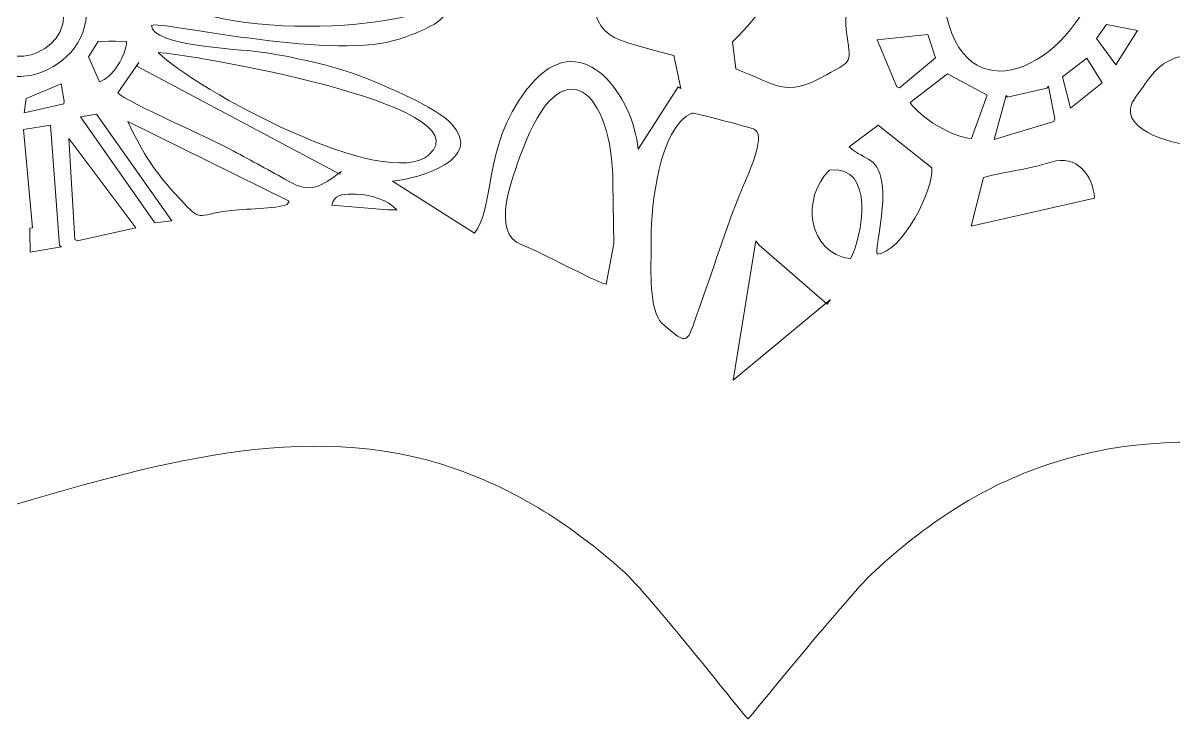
# Model space of a CAD drawing. Header units: centimetres. Extents: x -12.8 to 12.9, y -13.4 to 12.5.
# Drawn here: x -4.94 to 2.96, y -13.4 to -8.63 of the extents above; entities that cross this region are included whole.
import ezdxf

# ---------------------------------------------------------------- set-up
doc = ezdxf.new("R2010")
doc.units = ezdxf.units.CM
doc.header["$MEASUREMENT"] = 0
doc.layers.add('Layer 1', color=7, linetype='Continuous')

msp = doc.modelspace()

# ---------------------------------------------------------------- linework, layer by layer
at = {"layer": 'Layer 1', "lineweight": 18}
msp.add_open_spline([(-12.82897, -0.49228), (-12.82897, -0.49228), (-12.82892, -0.51233), (-12.82892, -0.51233), (-12.82892, -0.51233), (-12.82892, -0.51249), (-12.35687, -0.88576), (-12.31233, -0.92372), (-12.31233, -0.92372), (-12.14987, -1.06213), (-11.98564, -1.22404), (-11.84635, -1.38572), (-11.84635, -1.38572), (-11.55381, -1.72527), (-11.29671, -2.12252), (-11.15388, -2.54949), (-11.15388, -2.54949), (-10.80538, -3.5913), (-11.10411, -4.65563), (-11.40417, -5.67433), (-11.40417, -5.67433), (-12.05191, -7.87346), (-12.51896, -9.44732), (-10.68637, -11.24851), (-10.68637, -11.24851), (-8.86706, -13.03662), (-7.29059, -12.60501), (-5.0938, -11.96206), (-5.0938, -11.96206), (-4.10114, -11.67154), (-2.99434, -11.32775), (-1.97872, -11.68451), (-1.97872, -11.68451), (-1.5341, -11.8407), (-1.17382, -12.0742), (-0.82366, -12.38591), (-0.82366, -12.38591), (-0.6377, -12.55145), (0.01528, -13.39027), (0.03716, -13.4037), (0.03716, -13.4037), (0.0438, -13.39958), (0.72764, -12.55809), (0.88067, -12.41385), (0.88067, -12.41385), (1.21162, -12.10191), (1.5809, -11.84603), (2.00974, -11.68695), (2.00974, -11.68695), (3.05761, -11.29825), (4.11515, -11.60631), (5.14623, -11.89343), (5.14623, -11.89343), (7.34104, -12.50461), (8.89984, -13.01156), (10.70487, -11.17004), (10.70487, -11.17004), (12.48371, -9.35525), (12.06745, -7.7576), (11.48128, -5.55837), (11.48128, -5.55837), (10.90783, -3.40685), (10.75421, -1.68502), (12.92809, -0.39818), (12.92809, -0.39818), (12.92809, -0.39818), (12.92619, -0.37885), (12.92619, -0.37885), (12.92619, -0.37885), (12.92693, -0.37155), (12.45383, -0.00758), (12.40752, 0.03047), (12.40752, 0.03047), (12.24307, 0.16552), (12.07619, 0.32653), (11.93339, 0.48434), (11.93339, 0.48434), (11.63218, 0.81719), (11.37551, 1.2052), (11.22193, 1.62881), (11.22193, 1.62881), (10.84135, 2.67858), (11.1319, 3.71668), (11.44951, 4.74394), (11.44951, 4.74394), (12.10974, 6.8794), (12.6019, 8.55762), (10.81746, 10.32323), (10.81746, 10.32323), (9.03925, 12.0827), (7.43456, 11.79432), (5.23723, 11.13727), (5.23723, 11.13727), (2.63116, 10.35801), (1.75687, 10.43303), (0.03714, 12.5122), (0.03714, 12.5122), (-1.57672, 10.47636), (-2.52346, 10.22275), (-5.06044, 10.9908), (-5.06044, 10.9908), (-7.19874, 11.63818), (-8.87598, 12.13228), (-10.63208, 10.32532), (-10.63208, 10.32532), (-12.40525, 8.50083), (-11.99, 6.89218), (-11.40668, 4.68982), (-11.40668, 4.68982), (-10.73071, 2.13781), (-10.69689, 1.20725), (-12.82901, -0.49229), (-12.82901, -0.49229), (-12.82901, -0.49229), (-12.82897, -0.49228), (-12.82897, -0.49228)], degree=3, knots=[0, 0, 0, 0, 0.0333333, 0.0333333, 0.0333333, 0.0333333, 0.0666667, 0.0666667, 0.0666667, 0.0666667, 0.1, 0.1, 0.1, 0.1, 0.1333333, 0.1333333, 0.1333333, 0.1333333, 0.1666667, 0.1666667, 0.1666667, 0.1666667, 0.2, 0.2, 0.2, 0.2, 0.2333333, 0.2333333, 0.2333333, 0.2333333, 0.2666667, 0.2666667, 0.2666667, 0.2666667, 0.3, 0.3, 0.3, 0.3, 0.3333333, 0.3333333, 0.3333333, 0.3333333, 0.3666667, 0.3666667, 0.3666667, 0.3666667, 0.4, 0.4, 0.4, 0.4, 0.4333333, 0.4333333, 0.4333333, 0.4333333, 0.4666667, 0.4666667, 0.4666667, 0.4666667, 0.5, 0.5, 0.5, 0.5, 0.5333333, 0.5333333, 0.5333333, 0.5333333, 0.5666667, 0.5666667, 0.5666667, 0.5666667, 0.6, 0.6, 0.6, 0.6, 0.6333333, 0.6333333, 0.6333333, 0.6333333, 0.6666667, 0.6666667, 0.6666667, 0.6666667, 0.7, 0.7, 0.7, 0.7, 0.7333333, 0.7333333, 0.7333333, 0.7333333, 0.7666667, 0.7666667, 0.7666667, 0.7666667, 0.8, 0.8, 0.8, 0.8, 0.8333333, 0.8333333, 0.8333333, 0.8333333, 0.8666667, 0.8666667, 0.8666667, 0.8666667, 0.9, 0.9, 0.9, 0.9, 0.9333333, 0.9333333, 0.9333333, 0.9333333, 1, 1, 1, 1], dxfattribs=at)
at = {"layer": 'Layer 1', "color": 4, "lineweight": 18}
for points, knots in [([(2.44578, -8.30471), (2.6644, -7.59465), (1.29353, -7.914), (1.38716, -8.51216), (1.38716, -8.51216), (1.50812, -9.28498), (2.24889, -8.94421), (2.44578, -8.30471)], [0, 0, 0, 0, 0.3333333, 0.3333333, 0.3333333, 0.3333333, 1, 1, 1, 1]), ([(-5.27727, -8.65994), (-5.27727, -9.21784), (-4.47275, -9.01543), (-4.50462, -8.52166), (-4.50462, -8.52166), (-4.54374, -7.91592), (-5.27727, -8.07057), (-5.27727, -8.58271), (-5.27727, -8.58271), (-5.27727, -8.58271), (-5.27727, -8.65994), (-5.27727, -8.65994)], [0, 0, 0, 0, 0.25, 0.25, 0.25, 0.25, 0.5, 0.5, 0.5, 0.5, 1, 1, 1, 1]), ([(-3.87615, -8.49307), (-3.36569, -8.79126), (-1.69834, -8.61758), (-2.15358, -8.36456), (-2.15358, -8.36456), (-2.33364, -8.26447), (-2.33861, -8.1365), (-2.50848, -8.11408), (-2.50848, -8.11408), (-2.67672, -8.09184), (-2.83411, -8.15315), (-2.9942, -8.19364), (-2.9942, -8.19364), (-3.09743, -8.21974), (-3.82797, -8.45708), (-3.87615, -8.49307)], [0, 0, 0, 0, 0.2, 0.2, 0.2, 0.2, 0.4, 0.4, 0.4, 0.4, 0.6, 0.6, 0.6, 0.6, 1, 1, 1, 1]), ([(-5.20006, -8.65994), (-5.13207, -8.99778), (-4.60309, -8.8674), (-4.66285, -8.50972), (-4.66285, -8.50972), (-4.71937, -8.17146), (-5.27937, -8.26595), (-5.20006, -8.65994)], [0, 0, 0, 0, 0.3333333, 0.3333333, 0.3333333, 0.3333333, 1, 1, 1, 1]), ([(-4.05706, -8.64451), (-4.05293, -8.78703), (-3.46339, -8.80572), (-3.32619, -8.82498), (-3.32619, -8.82498), (-3.10139, -8.85652), (-2.80674, -8.9191), (-2.59387, -9.00396), (-2.59387, -9.00396), (-2.44024, -9.06522), (-2.10662, -9.20322), (-1.99824, -9.31975), (-1.99824, -9.31975), (-1.76986, -9.56529), (-2.21826, -9.69402), (-2.40299, -9.71427), (-2.40299, -9.71427), (-2.40299, -9.71427), (-1.83966, -10.07007), (-1.83966, -10.07007), (-1.83966, -10.07007), (-1.83966, -10.07007), (-1.81737, -10.03467), (-1.81737, -10.03467), (-1.81737, -10.03467), (-1.70341, -9.85519), (-1.77683, -9.3945), (-1.42599, -9.02044), (-1.42599, -9.02044), (-1.08979, -8.66202), (-0.74979, -9.13138), (-0.71734, -9.49339), (-0.71734, -9.49339), (-0.71734, -9.49339), (-0.4425, -9.06697), (-0.4425, -9.06697), (-0.4425, -9.06697), (-0.4425, -9.06697), (-0.42325, -9.07775), (-0.42325, -9.07775), (-0.42325, -9.07775), (-0.42325, -9.07775), (-0.47251, -8.85173), (-0.47251, -8.85173), (-0.47251, -8.85173), (-1.02902, -8.69699), (-0.97037, -8.76623), (-1.09873, -8.19442), (-1.09873, -8.19442), (-1.15186, -8.20311), (-1.39447, -8.48006), (-1.75552, -8.47586), (-1.75552, -8.47586), (-2.05805, -8.47234), (-1.86565, -8.41662), (-2.07382, -8.60428), (-2.07382, -8.60428), (-2.1398, -8.66376), (-2.30523, -8.72394), (-2.3928, -8.74871), (-2.3928, -8.74871), (-2.85448, -8.87935), (-4.00465, -8.61062), (-4.05706, -8.64451)], [0, 0, 0, 0, 0.0588235, 0.0588235, 0.0588235, 0.0588235, 0.1176471, 0.1176471, 0.1176471, 0.1176471, 0.1764706, 0.1764706, 0.1764706, 0.1764706, 0.2352941, 0.2352941, 0.2352941, 0.2352941, 0.2941176, 0.2941176, 0.2941176, 0.2941176, 0.3529412, 0.3529412, 0.3529412, 0.3529412, 0.4117647, 0.4117647, 0.4117647, 0.4117647, 0.4705882, 0.4705882, 0.4705882, 0.4705882, 0.5294118, 0.5294118, 0.5294118, 0.5294118, 0.5882353, 0.5882353, 0.5882353, 0.5882353, 0.6470588, 0.6470588, 0.6470588, 0.6470588, 0.7058824, 0.7058824, 0.7058824, 0.7058824, 0.7647059, 0.7647059, 0.7647059, 0.7647059, 0.8235294, 0.8235294, 0.8235294, 0.8235294, 0.8823529, 0.8823529, 0.8823529, 0.8823529, 1, 1, 1, 1]), ([(-0.04631, -8.94323), (0.22592, -9.04279), (0.28614, -9.14954), (0.57596, -8.98349), (0.57596, -8.98349), (0.73147, -8.89441), (0.75079, -8.91609), (0.71675, -8.72051), (0.71675, -8.72051), (0.69073, -8.57095), (0.73116, -8.5028), (0.73126, -8.35102), (0.73126, -8.35102), (-0.015, -8.35062), (0.36767, -8.33713), (-0.06843, -8.75615), (-0.06843, -8.75615), (-0.06843, -8.75615), (-0.04631, -8.94323), (-0.04631, -8.94323)], [0, 0, 0, 0, 0.1666667, 0.1666667, 0.1666667, 0.1666667, 0.3333333, 0.3333333, 0.3333333, 0.3333333, 0.5, 0.5, 0.5, 0.5, 0.6666667, 0.6666667, 0.6666667, 0.6666667, 1, 1, 1, 1]), ([(2.70953, -8.67939), (2.70953, -8.67939), (2.49739, -8.6385), (2.49739, -8.6385), (2.49739, -8.6385), (2.49739, -8.6385), (2.42894, -8.73507), (2.42894, -8.73507), (2.42894, -8.73507), (2.42894, -8.73507), (2.56236, -8.91564), (2.56236, -8.91564), (2.56236, -8.91564), (2.56236, -8.91564), (2.70953, -8.67939), (2.70953, -8.67939)], [0, 0, 0, 0, 0.2, 0.2, 0.2, 0.2, 0.4, 0.4, 0.4, 0.4, 0.6, 0.6, 0.6, 0.6, 1, 1, 1, 1]), ([(-4.41396, -9.03163), (-4.32775, -9.00701), (-4.22581, -8.84322), (-4.22893, -8.7546), (-4.22893, -8.7546), (-4.22893, -8.7546), (-4.30417, -8.75234), (-4.30417, -8.75234), (-4.30417, -8.75234), (-4.30417, -8.75234), (-4.35049, -8.75259), (-4.35049, -8.75259), (-4.35049, -8.75259), (-4.35049, -8.75259), (-4.42412, -8.75379), (-4.42412, -8.75379), (-4.42412, -8.75379), (-4.42412, -8.75379), (-4.48907, -8.86034), (-4.48907, -8.86034), (-4.48907, -8.86034), (-4.48907, -8.86034), (-4.41396, -9.03163), (-4.41396, -9.03163)], [0, 0, 0, 0, 0.1428571, 0.1428571, 0.1428571, 0.1428571, 0.2857143, 0.2857143, 0.2857143, 0.2857143, 0.4285714, 0.4285714, 0.4285714, 0.4285714, 0.5714286, 0.5714286, 0.5714286, 0.5714286, 0.7142857, 0.7142857, 0.7142857, 0.7142857, 1, 1, 1, 1]), ([(-0.89059, -9.72574), (-0.89059, -9.10023), (-1.23998, -8.75648), (-1.51741, -9.51596), (-1.51741, -9.51596), (-1.5821, -9.69308), (-1.73244, -10.07022), (-1.51577, -10.15018), (-1.51577, -10.15018), (-1.38034, -10.20015), (-1.01447, -10.40359), (-0.9363, -10.4202), (-0.9363, -10.4202), (-0.9363, -10.4202), (-0.88401, -10.14373), (-0.88401, -10.14373), (-0.88401, -10.14373), (-0.88401, -10.14373), (-0.89059, -9.72574), (-0.89059, -9.72574)], [0, 0, 0, 0, 0.1666667, 0.1666667, 0.1666667, 0.1666667, 0.3333333, 0.3333333, 0.3333333, 0.3333333, 0.5, 0.5, 0.5, 0.5, 0.6666667, 0.6666667, 0.6666667, 0.6666667, 1, 1, 1, 1]), ([(1.05959, -9.0662), (1.05959, -9.0662), (1.07739, -9.07184), (1.07739, -9.07184), (1.07739, -9.07184), (1.07739, -9.07184), (1.32476, -8.86803), (1.32476, -8.86803), (1.32476, -8.86803), (1.32476, -8.86803), (1.27051, -8.70745), (1.27051, -8.70745), (1.27051, -8.70745), (1.27051, -8.70745), (0.92314, -8.74258), (0.92314, -8.74258), (0.92314, -8.74258), (0.92314, -8.74258), (1.05959, -9.0662), (1.05959, -9.0662)], [0, 0, 0, 0, 0.1666667, 0.1666667, 0.1666667, 0.1666667, 0.3333333, 0.3333333, 0.3333333, 0.3333333, 0.5, 0.5, 0.5, 0.5, 0.6666667, 0.6666667, 0.6666667, 0.6666667, 1, 1, 1, 1]), ([(-4.01072, -8.82988), (-3.75612, -9.0859), (-2.44571, -9.79536), (-2.15147, -9.53013), (-2.15147, -9.53013), (-1.76614, -9.1828), (-3.82164, -8.83849), (-4.01072, -8.82988)], [0, 0, 0, 0, 0.3333333, 0.3333333, 0.3333333, 0.3333333, 1, 1, 1, 1]), ([(3.54246, -9.16967), (3.60287, -8.933), (3.33746, -8.80682), (3.14446, -8.83187), (3.14446, -8.83187), (2.85331, -8.86967), (2.84235, -8.94076), (2.69425, -9.14176), (2.69425, -9.14176), (2.54387, -9.34584), (2.94077, -9.45953), (3.07916, -9.46431), (3.07916, -9.46431), (3.22894, -9.46949), (3.50315, -9.32368), (3.54246, -9.16967)], [0, 0, 0, 0, 0.2, 0.2, 0.2, 0.2, 0.4, 0.4, 0.4, 0.4, 0.6, 0.6, 0.6, 0.6, 1, 1, 1, 1]), ([(-4.28873, -9.10787), (-4.23083, -9.16914), (-3.63312, -9.42851), (-3.49653, -9.50502), (-3.49653, -9.50502), (-3.3699, -9.57597), (-3.24306, -9.6395), (-3.11768, -9.71311), (-3.11768, -9.71311), (-2.96743, -9.80131), (-2.89296, -9.75066), (-2.75535, -9.64584), (-2.75535, -9.64584), (-2.75535, -9.64584), (-2.76546, -9.66482), (-2.76546, -9.66482), (-2.76546, -9.66482), (-2.76546, -9.66482), (-4.15758, -8.92399), (-4.15758, -8.92399), (-4.15758, -8.92399), (-4.15758, -8.92399), (-4.14492, -8.89851), (-4.14492, -8.89851), (-4.14492, -8.89851), (-4.14492, -8.89851), (-4.28873, -9.10787), (-4.28873, -9.10787)], [0, 0, 0, 0, 0.125, 0.125, 0.125, 0.125, 0.25, 0.25, 0.25, 0.25, 0.375, 0.375, 0.375, 0.375, 0.5, 0.5, 0.5, 0.5, 0.625, 0.625, 0.625, 0.625, 0.75, 0.75, 0.75, 0.75, 1, 1, 1, 1]), ([(2.25135, -9.2124), (2.25135, -9.2124), (2.46738, -9.03796), (2.46738, -9.03796), (2.46738, -9.03796), (2.46738, -9.03796), (2.36372, -8.86877), (2.36372, -8.86877), (2.36372, -8.86877), (2.36372, -8.86877), (2.19555, -8.99843), (2.19555, -8.99843), (2.19555, -8.99843), (2.19555, -8.99843), (2.25135, -9.2124), (2.25135, -9.2124)], [0, 0, 0, 0, 0.2, 0.2, 0.2, 0.2, 0.4, 0.4, 0.4, 0.4, 0.6, 0.6, 0.6, 0.6, 1, 1, 1, 1]), ([(1.67889, -9.12421), (1.67889, -9.12421), (1.40536, -8.97727), (1.40536, -8.97727), (1.40536, -8.97727), (1.40536, -8.97727), (1.15076, -9.17302), (1.15076, -9.17302), (1.15076, -9.17302), (1.21595, -9.27745), (1.44062, -9.41214), (1.57193, -9.42084), (1.57193, -9.42084), (1.57193, -9.42084), (1.67889, -9.12421), (1.67889, -9.12421)], [0, 0, 0, 0, 0.2, 0.2, 0.2, 0.2, 0.4, 0.4, 0.4, 0.4, 0.6, 0.6, 0.6, 0.6, 1, 1, 1, 1]), ([(-4.65894, -9.1832), (-4.65894, -9.1832), (-4.65739, -9.16537), (-4.65739, -9.16537), (-4.65739, -9.16537), (-4.65739, -9.16537), (-4.6783, -9.04637), (-4.6783, -9.04637), (-4.6783, -9.04637), (-4.6783, -9.04637), (-4.91766, -9.14632), (-4.91766, -9.14632), (-4.91766, -9.14632), (-4.91766, -9.14632), (-4.93181, -9.24434), (-4.93181, -9.24434), (-4.93181, -9.24434), (-4.93181, -9.24434), (-4.65894, -9.1832), (-4.65894, -9.1832)], [0, 0, 0, 0, 0.1666667, 0.1666667, 0.1666667, 0.1666667, 0.3333333, 0.3333333, 0.3333333, 0.3333333, 0.5, 0.5, 0.5, 0.5, 0.6666667, 0.6666667, 0.6666667, 0.6666667, 1, 1, 1, 1]), ([(2.13689, -9.30473), (2.13689, -9.30473), (2.14364, -9.28604), (2.14364, -9.28604), (2.14364, -9.28604), (2.14364, -9.28604), (2.10031, -9.06135), (2.10031, -9.06135), (2.10031, -9.06135), (2.10031, -9.06135), (2.08817, -9.07504), (2.08817, -9.07504), (2.08817, -9.07504), (2.08817, -9.07504), (1.8186, -9.13757), (1.8186, -9.13757), (1.8186, -9.13757), (1.8186, -9.13757), (1.8089, -9.12442), (1.8089, -9.12442), (1.8089, -9.12442), (1.8089, -9.12442), (1.72624, -9.42668), (1.72624, -9.42668), (1.72624, -9.42668), (1.72624, -9.42668), (2.13689, -9.30473), (2.13689, -9.30473)], [0, 0, 0, 0, 0.125, 0.125, 0.125, 0.125, 0.25, 0.25, 0.25, 0.25, 0.375, 0.375, 0.375, 0.375, 0.5, 0.5, 0.5, 0.5, 0.625, 0.625, 0.625, 0.625, 0.75, 0.75, 0.75, 0.75, 1, 1, 1, 1]), ([(-0.62801, -10.18922), (-0.62801, -10.30964), (-0.64416, -10.60453), (-0.55387, -10.68664), (-0.55387, -10.68664), (-0.36477, -10.85862), (-0.3825, -10.81841), (-0.30495, -10.60502), (-0.30495, -10.60502), (-0.20355, -10.32605), (-0.12046, -10.04859), (-0.00778, -9.77458), (-0.00778, -9.77458), (0.02498, -9.69494), (0.16702, -9.40498), (0.08176, -9.3579), (0.08176, -9.3579), (0.06098, -9.34644), (-0.33797, -9.24163), (-0.34883, -9.24651), (-0.34883, -9.24651), (-0.57339, -9.34746), (-0.62801, -9.88666), (-0.62801, -10.09655), (-0.62801, -10.09655), (-0.62801, -10.09655), (-0.62801, -10.18922), (-0.62801, -10.18922)], [0, 0, 0, 0, 0.125, 0.125, 0.125, 0.125, 0.25, 0.25, 0.25, 0.25, 0.375, 0.375, 0.375, 0.375, 0.5, 0.5, 0.5, 0.5, 0.625, 0.625, 0.625, 0.625, 0.75, 0.75, 0.75, 0.75, 1, 1, 1, 1]), ([(-4.03491, -9.99814), (-4.03491, -9.99814), (-3.91855, -9.98458), (-3.91855, -9.98458), (-3.91855, -9.98458), (-3.91855, -9.98458), (-4.43577, -9.25349), (-4.43577, -9.25349), (-4.43577, -9.25349), (-4.43577, -9.25349), (-4.54458, -9.27193), (-4.54458, -9.27193), (-4.54458, -9.27193), (-4.54458, -9.27193), (-4.03491, -9.99814), (-4.03491, -9.99814)], [0, 0, 0, 0, 0.2, 0.2, 0.2, 0.2, 0.4, 0.4, 0.4, 0.4, 0.6, 0.6, 0.6, 0.6, 1, 1, 1, 1]), ([(-4.22036, -9.30492), (-4.10575, -9.53519), (-4.04623, -9.63951), (-3.86014, -9.83777), (-3.86014, -9.83777), (-3.70743, -10.00046), (-3.75645, -9.94557), (-3.52683, -9.91614), (-3.52683, -9.91614), (-3.42491, -9.90305), (-3.2013, -9.90323), (-3.1249, -9.87312), (-3.1249, -9.87312), (-3.1249, -9.87312), (-3.1133, -9.8505), (-3.1133, -9.8505), (-3.1133, -9.8505), (-3.1133, -9.8505), (-4.22036, -9.30492), (-4.22036, -9.30492)], [0, 0, 0, 0, 0.1666667, 0.1666667, 0.1666667, 0.1666667, 0.3333333, 0.3333333, 0.3333333, 0.3333333, 0.5, 0.5, 0.5, 0.5, 0.6666667, 0.6666667, 0.6666667, 0.6666667, 1, 1, 1, 1]), ([(-4.87433, -10.0331), (-4.87433, -10.0331), (-4.89115, -10.03465), (-4.89115, -10.03465), (-4.89115, -10.03465), (-4.89115, -10.03465), (-4.89115, -10.06553), (-4.89115, -10.06553), (-4.89115, -10.06553), (-4.89115, -10.06553), (-4.89056, -10.19959), (-4.89056, -10.19959), (-4.89056, -10.19959), (-4.89056, -10.19959), (-4.67512, -10.16276), (-4.67512, -10.16276), (-4.67512, -10.16276), (-4.67512, -10.16276), (-4.68782, -10.15395), (-4.68782, -10.15395), (-4.68782, -10.15395), (-4.68782, -10.15395), (-4.75104, -9.32797), (-4.75104, -9.32797), (-4.75104, -9.32797), (-4.75104, -9.32797), (-4.93666, -9.35939), (-4.93666, -9.35939), (-4.93666, -9.35939), (-4.93666, -9.35939), (-4.87433, -10.0331), (-4.87433, -10.0331)], [0, 0, 0, 0, 0.1111111, 0.1111111, 0.1111111, 0.1111111, 0.2222222, 0.2222222, 0.2222222, 0.2222222, 0.3333333, 0.3333333, 0.3333333, 0.3333333, 0.4444444, 0.4444444, 0.4444444, 0.4444444, 0.5555556, 0.5555556, 0.5555556, 0.5555556, 0.6666667, 0.6666667, 0.6666667, 0.6666667, 0.7777778, 0.7777778, 0.7777778, 0.7777778, 1, 1, 1, 1]), ([(0.73127, -9.47856), (0.84639, -9.57778), (0.93753, -9.53873), (0.96074, -9.75884), (0.96074, -9.75884), (0.97532, -9.89712), (0.91219, -10.16624), (0.92313, -10.21496), (0.92313, -10.21496), (1.09199, -10.20465), (1.31803, -9.76469), (1.29856, -9.6228), (1.29856, -9.6228), (1.29856, -9.6228), (0.93116, -9.32878), (0.93116, -9.32878), (0.93116, -9.32878), (0.93116, -9.32878), (0.73127, -9.47856), (0.73127, -9.47856)], [0, 0, 0, 0, 0.1666667, 0.1666667, 0.1666667, 0.1666667, 0.3333333, 0.3333333, 0.3333333, 0.3333333, 0.5, 0.5, 0.5, 0.5, 0.6666667, 0.6666667, 0.6666667, 0.6666667, 1, 1, 1, 1]), ([(-4.58246, -10.1128), (-4.58246, -10.1128), (-4.56448, -10.12205), (-4.56448, -10.12205), (-4.56448, -10.12205), (-4.56448, -10.12205), (-4.16476, -10.0332), (-4.16476, -10.0332), (-4.16476, -10.0332), (-4.16476, -10.0332), (-4.62409, -9.42027), (-4.62409, -9.42027), (-4.62409, -9.42027), (-4.62409, -9.42027), (-4.58246, -10.1128), (-4.58246, -10.1128)], [0, 0, 0, 0, 0.2, 0.2, 0.2, 0.2, 0.4, 0.4, 0.4, 0.4, 0.6, 0.6, 0.6, 0.6, 1, 1, 1, 1]), ([(2.41532, -9.82998), (2.40653, -9.67211), (2.2923, -9.52773), (2.11824, -9.58227), (2.11824, -9.58227), (1.9351, -9.63964), (1.79697, -9.64583), (1.6523, -9.68908), (1.6523, -9.68908), (1.6523, -9.68908), (1.56973, -10.0218), (1.56973, -10.0218), (1.56973, -10.0218), (1.56973, -10.0218), (2.41532, -9.82998), (2.41532, -9.82998)], [0, 0, 0, 0, 0.2, 0.2, 0.2, 0.2, 0.4, 0.4, 0.4, 0.4, 0.6, 0.6, 0.6, 0.6, 1, 1, 1, 1]), ([(0.74021, -10.24735), (0.81892, -10.09951), (0.91621, -9.59929), (0.59609, -9.63684), (0.59609, -9.63684), (0.39956, -9.8305), (0.44595, -10.20339), (0.74021, -10.24735)], [0, 0, 0, 0, 0.3333333, 0.3333333, 0.3333333, 0.3333333, 1, 1, 1, 1]), ([(-2.68229, -9.80293), (-2.75188, -9.80293), (-2.80243, -9.80494), (-2.81964, -9.87849), (-2.81964, -9.87849), (-2.81964, -9.87849), (-2.43516, -9.91105), (-2.43516, -9.91105), (-2.43516, -9.91105), (-2.43516, -9.91105), (-2.37362, -9.90951), (-2.37362, -9.90951), (-2.37362, -9.90951), (-2.42656, -9.84388), (-2.56917, -9.80293), (-2.65141, -9.80293), (-2.65141, -9.80293), (-2.65141, -9.80293), (-2.68229, -9.80293), (-2.68229, -9.80293)], [0, 0, 0, 0, 0.1666667, 0.1666667, 0.1666667, 0.1666667, 0.3333333, 0.3333333, 0.3333333, 0.3333333, 0.5, 0.5, 0.5, 0.5, 0.6666667, 0.6666667, 0.6666667, 0.6666667, 1, 1, 1, 1]), ([(0.60311, -10.52524), (0.60311, -10.52524), (0.58015, -10.55775), (0.58015, -10.55775), (0.58015, -10.55775), (0.58015, -10.55775), (0.1147, -10.15316), (0.1147, -10.15316), (0.1147, -10.15316), (0.1147, -10.15316), (0.09173, -10.12349), (0.09173, -10.12349), (0.09173, -10.12349), (0.09173, -10.12349), (-0.06491, -11.07896), (-0.06491, -11.07896), (-0.06491, -11.07896), (-0.06491, -11.07896), (0.60311, -10.52524), (0.60311, -10.52524)], [0, 0, 0, 0, 0.1666667, 0.1666667, 0.1666667, 0.1666667, 0.3333333, 0.3333333, 0.3333333, 0.3333333, 0.5, 0.5, 0.5, 0.5, 0.6666667, 0.6666667, 0.6666667, 0.6666667, 1, 1, 1, 1])]:
    msp.add_open_spline(points, degree=3, knots=knots, dxfattribs=at)

doc.saveas('drawing.dxf')
